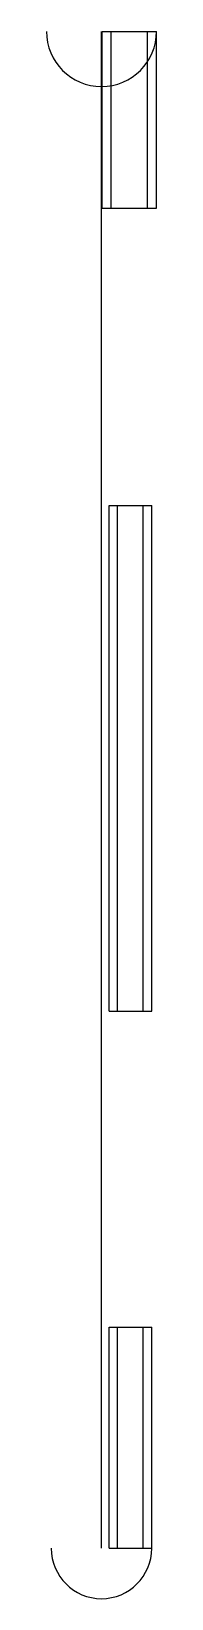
# Model space of a CAD drawing. Header units: millimetres. Extents: x -9 to 9, y -8 to 240.
import ezdxf

# ---------------------------------------------------------------- set-up
doc = ezdxf.new("R2010")
doc.units = ezdxf.units.MM
doc.layers.add('Part', color=7, linetype='CONTINUOUS')

msp = doc.modelspace()

# ---------------------------------------------------------------- linework, layer by layer
at = {"layer": 'Part'}
for p, q in [((0, 0, 12.5), (0, 240, 12.5)), ((0, 0, 12.5), (0, 240, 12.5)), ((0.08, 240, 9.39), (7.29, 240, 5.92)), ((0.08, 240, 9.39), (1.53, 240, 12.41)), ((0.08, 240, 9.39), (1.53, 240, 12.41)), ((0.08, 212, 9.39), (0.08, 240, 9.39)), ((0.08, 212, 9.39), (0.08, 240, 9.39)), ((0.08, 240, 9.39), (7.29, 240, 5.92)), ((1.53, 212, 12.41), (1.53, 240, 12.41)), ((1.53, 212, 12.41), (1.53, 240, 12.41)), ((7.29, 240, 5.92), (8.74, 240, 8.93)), ((7.29, 240, 5.92), (8.74, 240, 8.93)), ((7.29, 212, 5.92), (7.29, 240, 5.92)), ((7.29, 212, 5.92), (7.29, 240, 5.92)), ((8.74, 212, 8.93), (8.74, 240, 8.93)), ((8.74, 212, 8.93), (8.74, 240, 8.93)), ((0.08, 212, 9.39), (1.53, 212, 12.41)), ((0.08, 212, 9.39), (1.53, 212, 12.41)), ((0.08, 212, 9.39), (7.29, 212, 5.92)), ((0.08, 212, 9.39), (7.29, 212, 5.92)), ((7.29, 212, 5.92), (8.74, 212, 8.93)), ((7.29, 212, 5.92), (8.74, 212, 8.93)), ((1.2, 165, 9.41), (2.56, 165, 12.23)), ((1.2, 85, 9.41), (1.2, 165, 9.41)), ((1.2, 165, 9.41), (2.56, 165, 12.23)), ((1.2, 165, 9.41), (6.61, 165, 6.81)), ((1.2, 85, 9.41), (1.2, 165, 9.41)), ((1.2, 165, 9.41), (6.61, 165, 6.81)), ((2.56, 85, 12.23), (2.56, 165, 12.23)), ((2.56, 85, 12.23), (2.56, 165, 12.23)), ((6.61, 165, 6.81), (7.97, 165, 9.63)), ((6.61, 165, 6.81), (7.97, 165, 9.63)), ((6.61, 85, 6.81), (6.61, 165, 6.81)), ((6.61, 85, 6.81), (6.61, 165, 6.81)), ((7.97, 85, 9.63), (7.97, 165, 9.63)), ((7.97, 85, 9.63), (7.97, 165, 9.63)), ((1.2, 85, 9.41), (2.56, 85, 12.23)), ((1.2, 85, 9.41), (6.61, 85, 6.81)), ((1.2, 85, 9.41), (2.56, 85, 12.23)), ((1.2, 85, 9.41), (6.61, 85, 6.81)), ((6.61, 85, 6.81), (7.97, 85, 9.63)), ((6.61, 85, 6.81), (7.97, 85, 9.63)), ((1.2, 35, 9.41), (2.56, 35, 12.23)), ((1.2, 35, 9.41), (6.61, 35, 6.81)), ((1.2, 35, 9.41), (2.56, 35, 12.23)), ((1.2, 0, 9.41), (1.2, 35, 9.41)), ((1.2, 0, 9.41), (1.2, 35, 9.41)), ((1.2, 35, 9.41), (6.61, 35, 6.81)), ((2.56, 0, 12.23), (2.56, 35, 12.23)), ((2.56, 0, 12.23), (2.56, 35, 12.23)), ((6.61, 35, 6.81), (7.97, 35, 9.63)), ((6.61, 0, 6.81), (6.61, 35, 6.81)), ((6.61, 35, 6.81), (7.97, 35, 9.63)), ((6.61, 0, 6.81), (6.61, 35, 6.81)), ((7.97, 0, 9.63), (7.97, 35, 9.63)), ((7.97, 0, 9.63), (7.97, 35, 9.63)), ((1.2, 0, 9.41), (6.61, 0, 6.81)), ((1.2, 0, 9.41), (2.56, 0, 12.23)), ((1.2, 0, 9.41), (2.56, 0, 12.23)), ((1.2, 0, 9.41), (6.61, 0, 6.81)), ((6.61, 0, 6.81), (7.97, 0, 9.63)), ((6.61, 0, 6.81), (7.97, 0, 9.63))]:
    msp.add_line(p, q, dxfattribs=at)
for centre, radius, start in [((0, 240), 8.74, 180), ((0, 240), 8.74, 180), ((0, 240), 0, 0), ((0, 240), 0, 0), ((0, 212), 5.42, 0), ((0, 212), 5.42, 0), ((0, 212), 1.53, 0), ((0, 212), 1.53, 0), ((0, 165), 5.42, 0), ((0, 165), 5.42, 0), ((0, 165), 2.56, 0), ((0, 165), 2.56, 0), ((0, 85), 5.42, 0), ((0, 85), 5.42, 0), ((0, 85), 2.56, 0), ((0, 85), 2.56, 0), ((0, 35), 5.42, 0), ((0, 35), 5.42, 0), ((0, 35), 2.56, 0), ((0, 35), 2.56, 0), ((0, 0), 7.97, 180), ((0, 0), 7.97, 180), ((0, 0), 0, 0), ((0, 0), 0, 0)]:
    msp.add_arc(centre, radius, start, 0, dxfattribs=at)

doc.saveas('drawing.dxf')
